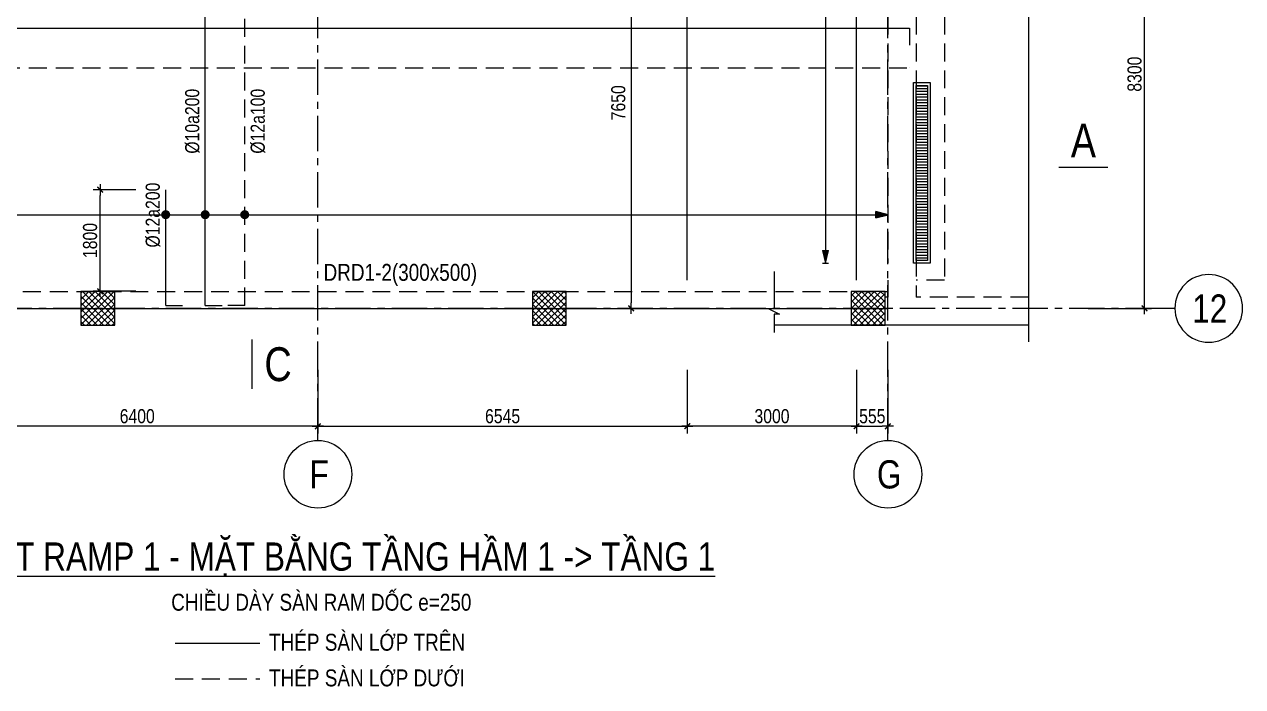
# Model space of a CAD drawing. Header units: millimetres. Extents: x 0 to 168200, y 0 to 59400.
# Drawn here: x 42865 to 64449, y 32109 to 43842 of the extents above; entities that cross this region are included whole.
import ezdxf
from ezdxf.enums import TextEntityAlignment as Align

# ---------------------------------------------------------------- set-up
doc = ezdxf.new("R2010")
doc.units = ezdxf.units.MM
doc.header["$LTSCALE"] = 100
doc.header["$PDSIZE"] = 5
for name, pattern in [('$0$CENTER', [2, 1.25, -0.25, 0.25, -0.25]), ('CENTER', [2, 1.25, -0.25, 0.25, -0.25]), ('HIDDEN', [9.525, 6.35, -3.175])]:
    doc.linetypes.add(name, pattern=pattern)
for name, color, linetype in [('$0$12PM. GRID', 8, '$0$CENTER'), ('01PM. TEXT A', 3, 'Continuous'), ('02PM. TEXT B', 4, 'Continuous'), ('03PM. TEXT C', 1, 'Continuous'), ('04PM. THIN', 7, 'Continuous'), ('05PM. FRAME', 4, 'Continuous'), ('06PM. HIDDEN', 4, 'HIDDEN'), ('07PM. WACO', 6, 'Continuous'), ('08PM. SSS X', 6, 'Continuous'), ('11PM. DIM', 2, 'Continuous'), ('12PM. GRID', 8, 'CENTER'), ('13PM. HATCH', 8, 'Continuous'), ('VLD1_LUOI TRUC TANGHAM$0$03PM. TEXT C', 1, 'Continuous'), ('VLD1_LUOI TRUC TANGHAM$0$05PM. FRAME', 4, 'Continuous'), ('VLD1_LUOI TRUC TANGHAM$0$11PM. DIM', 2, 'Continuous')]:
    doc.layers.add(name, color=color, linetype=linetype)
doc.styles.add('[PMDC2013]STYLE', font='arial.ttf', dxfattribs={"width": 0.8})
doc.styles.add('VLD1_LUOI TRUC TANGHAM$0$[PMDC2013]STYLE', font='arial.ttf', dxfattribs={"width": 0.8})
doc.dimstyles.new('1.100', dxfattribs={"dimtxt": 250, "dimasz": 100, "dimexe": 125, "dimexo": 0, "dimgap": 50, "dimtad": 1, "dimdec": 0, "dimrnd": 5, "dimzin": 0, "dimdsep": 46, "dimtxsty": '[PMDC2013]STYLE', "dimblk": 'TICK', "dimcen": 0, "dimdle": 300, "dimclrd": 2, "dimclre": 2, "dimclrt": 4, "dimadec": 0, "dimazin": 0, "dimtfac": 0.004, "dimtdec": 0, "dimtix": 1, "dimtmove": 2, "dimatfit": 3, "dimldrblk": 'TICK', "dimfxl": 1, "dimtvp": 0.8, "dimtolj": 1, "dimtzin": 0, "dimarcsym": 0})
pattern_1 = [(315, (-418756.49, -159299.8), (56.126601, 56.126601), []), (45, (-418756.49, -159299.8), (-56.126601, 56.126601), [])]

# ---------------------------------------------------------------- blocks, each defined once
blk = doc.blocks.new('*U18')
at = {"layer": 'VLD1_LUOI TRUC TANGHAM$0$05PM. FRAME'}
blk.add_circle((-850, 0), 600, dxfattribs=at)
at = {"layer": 'VLD1_LUOI TRUC TANGHAM$0$11PM. DIM', "color": 2, "linetype": 'ByBlock'}
blk.add_line((-250, 0), (0, 0), dxfattribs=at)
at = {"layer": 'VLD1_LUOI TRUC TANGHAM$0$03PM. TEXT C', "style": 'VLD1_LUOI TRUC TANGHAM$0$[PMDC2013]STYLE', "width": 0.8}
for tag, height, p in [('Y', 500, (-841, -253)), ('2', 500, (-552, -253)), ('1', 250, (-872, -253))]:
    blk.add_attdef(tag, text='', height=height, dxfattribs=at).set_placement(p, align=Align.CENTER)
blk = doc.blocks.new('*U16')
at = {"layer": '05PM. FRAME'}
blk.add_circle((0, -850), 600, dxfattribs=at)
at = {"layer": '11PM. DIM', "color": 2, "linetype": 'ByBlock'}
blk.add_line((0, -250), (0, 0), dxfattribs=at)
at = {"layer": '03PM. TEXT C', "style": '[PMDC2013]STYLE', "width": 0.8}
for tag, height, p in [('X', 500, (23, -1103)), ('2', 500, (198, -1103)), ('1', 250, (56, -1103))]:
    blk.add_attdef(tag, text='', height=height, dxfattribs=at).set_placement(p, align=Align.CENTER)
blk = doc.blocks.new('TICK')
at = {"color": 0, "linetype": 'ByBlock'}
blk.add_line((1, 0), (-1, 0), dxfattribs=at)
at = {"color": 7, "linetype": 'ByBlock', "const_width": 0.25}
blk.add_lwpolyline([(-0.5, -0.5), (0.5, 0.5)], dxfattribs=at)
blk = doc.blocks.new('*D32')
at = {"layer": '11PM. DIM', "color": 2, "lineweight": -2, "transparency": 16777216}
for p, q in [((48065, 37721), (48065, 36596)), ((54611, 37721), (54611, 36596)), ((48165, 36721), (54511, 36721))]:
    blk.add_line(p, q, dxfattribs=at)
at = {"layer": 'Defpoints', "color": 0, "transparency": 16777216}
for p in [(48065, 37721), (54611, 37721), (54611, 36721)]:
    blk.add_point(p, dxfattribs=at)
at = {"layer": '11PM. DIM', "color": 2, "lineweight": -2, "transparency": 16777216, "xscale": 100, "yscale": 100, "zscale": 100, "rotation": 180}
blk.add_blockref('TICK', (48065, 36721), dxfattribs=at)
at = {"layer": '11PM. DIM', "color": 2, "lineweight": -2, "transparency": 16777216, "xscale": 100, "yscale": 100, "zscale": 100}
blk.add_blockref('TICK', (54611, 36721), dxfattribs=at)
at = {"layer": '11PM. DIM', "color": 4, "transparency": 16777216, "insert": (51338, 36899), "char_height": 250, "attachment_point": 5, "style": '[PMDC2013]STYLE'}
blk.add_mtext('\\A1;6545', dxfattribs=at)
blk = doc.blocks.new('*D33')
at = {"layer": '11PM. DIM', "color": 2, "lineweight": -2, "transparency": 16777216}
for p, q in [((41665, 37721), (41665, 36596)), ((48065, 37721), (48065, 36596)), ((47965, 36721), (41765, 36721))]:
    blk.add_line(p, q, dxfattribs=at)
at = {"layer": 'Defpoints', "color": 0, "transparency": 16777216}
for p in [(41665, 37721), (48065, 37721), (41665, 36721)]:
    blk.add_point(p, dxfattribs=at)
at = {"layer": '11PM. DIM', "color": 2, "lineweight": -2, "transparency": 16777216, "xscale": 100, "yscale": 100, "zscale": 100, "rotation": 180}
blk.add_blockref('TICK', (41665, 36721), dxfattribs=at)
at = {"layer": '11PM. DIM', "color": 2, "lineweight": -2, "transparency": 16777216, "xscale": 100, "yscale": 100, "zscale": 100}
blk.add_blockref('TICK', (48065, 36721), dxfattribs=at)
at = {"layer": '11PM. DIM', "color": 4, "transparency": 16777216, "insert": (44865, 36899), "char_height": 250, "attachment_point": 5, "style": '[PMDC2013]STYLE'}
blk.add_mtext('\\A1;6400', dxfattribs=at)
blk = doc.blocks.new('*D31')
at = {"layer": '11PM. DIM', "color": 2, "lineweight": -2, "transparency": 16777216}
for p, q in [((61712, 47110), (62837, 47110)), ((62712, 38910), (62712, 47010)), ((61712, 38810), (62837, 38810))]:
    blk.add_line(p, q, dxfattribs=at)
at = {"layer": 'Defpoints', "color": 0, "transparency": 16777216}
for p in [(61712, 47110), (62712, 47110), (61712, 38810)]:
    blk.add_point(p, dxfattribs=at)
at = {"layer": '11PM. DIM', "color": 2, "lineweight": -2, "transparency": 16777216, "xscale": 100, "yscale": 100, "zscale": 100}
for p, rotation in [((62712, 47110), 90), ((62712, 38810), 270)]:
    blk.add_blockref('TICK', p, dxfattribs=dict(at, rotation=rotation))
at = {"layer": '11PM. DIM', "color": 4, "transparency": 16777216, "insert": (62535, 42960), "char_height": 250, "attachment_point": 5, "rotation": 90, "style": '[PMDC2013]STYLE'}
blk.add_mtext('\\A1;8300', dxfattribs=at)
blk = doc.blocks.new('DCN')
at = {"color": 1, "linetype": 'ByBlock'}
blk.add_line((0, 362), (0, -362), dxfattribs=at)
at = {"color": 0, "linetype": 'ByBlock', "style": '[PMDC2013]STYLE', "width": 0.8}
blk.add_attdef('A', (204, -250), '', height=500, dxfattribs=at)
blk = doc.blocks.new('*D39')
at = {"layer": '11PM. DIM', "color": 2, "lineweight": -2, "transparency": 16777216}
for p, q in [((54611, 37721), (54611, 36596)), ((57611, 37721), (57611, 36596)), ((57511, 36721), (54711, 36721))]:
    blk.add_line(p, q, dxfattribs=at)
at = {"layer": 'Defpoints', "color": 0, "transparency": 16777216}
for p in [(54611, 37721), (57611, 37721), (54611, 36721)]:
    blk.add_point(p, dxfattribs=at)
at = {"layer": '11PM. DIM', "color": 2, "lineweight": -2, "transparency": 16777216, "xscale": 100, "yscale": 100, "zscale": 100, "rotation": 180}
blk.add_blockref('TICK', (54611, 36721), dxfattribs=at)
at = {"layer": '11PM. DIM', "color": 2, "lineweight": -2, "transparency": 16777216, "xscale": 100, "yscale": 100, "zscale": 100}
blk.add_blockref('TICK', (57611, 36721), dxfattribs=at)
at = {"layer": '11PM. DIM', "color": 4, "transparency": 16777216, "insert": (56111, 36899), "char_height": 250, "attachment_point": 5, "style": '[PMDC2013]STYLE'}
blk.add_mtext('\\A1;3000', dxfattribs=at)
blk = doc.blocks.new('*D53')
at = {"layer": '11PM. DIM', "color": 2, "lineweight": -2, "transparency": 16777216}
for p, q in [((52617, 46460), (53742, 46460)), ((53617, 46360), (53617, 38911)), ((52815, 38811), (53742, 38811))]:
    blk.add_line(p, q, dxfattribs=at)
at = {"layer": 'Defpoints', "color": 0, "transparency": 16777216}
for p in [(52617, 46460), (52815, 38811), (53617, 38811)]:
    blk.add_point(p, dxfattribs=at)
at = {"layer": '11PM. DIM', "color": 2, "lineweight": -2, "transparency": 16777216, "xscale": 100, "yscale": 100, "zscale": 100}
for p, rotation in [((53617, 46460), 90), ((53617, 38811), 270)]:
    blk.add_blockref('TICK', p, dxfattribs=dict(at, rotation=rotation))
at = {"layer": '11PM. DIM', "color": 4, "transparency": 16777216, "insert": (53389, 42453), "char_height": 250, "attachment_point": 5, "rotation": 90, "style": '[PMDC2013]STYLE'}
blk.add_mtext('\\A1;7650', dxfattribs=at)
blk = doc.blocks.new('*U40')
at = {"layer": '13PM. HATCH'}
h = blk.add_hatch(dxfattribs=at)
h.set_pattern_fill('LINE10', color=256, scale=50, angle=90, style=0, pattern_type=2)
h.set_pattern_definition([(90, (0, 100), (-50, 3e-15), [])])
h.paths.add_polyline_path([(50, 50), (3150, 50), (3150, 250), (50, 250)])
for points in [[(0, 0), (3200, 0), (3200, 300), (0, 300)], [(50, 50), (3150, 50), (3150, 250), (50, 250)]]:
    blk.add_lwpolyline(points, close=True, dxfattribs=at)
blk = doc.blocks.new('*U82')
at = {"layer": '08PM. SSS X', "linetype": 'ByBlock', "ltscale": 0.5}
blk.add_line((-5830, 0), (17870, 0), dxfattribs=at)
at = {"layer": '08PM. SSS X', "linetype": 'ByBlock'}
blk.add_line((17870, 0), (17870, -300), dxfattribs=at)
at = {"layer": '02PM. TEXT B', "linetype": 'ByBlock', "style": '[PMDC2013]STYLE', "width": 0.8, "flags": 8}
blk.add_attdef('1', text='', height=250, dxfattribs=at).set_placement((514, 230), align=Align.MIDDLE_LEFT)
at = {"layer": 'Defpoints', "color": 9, "linetype": 'ByBlock', "style": '[PMDC2013]STYLE', "width": 0.8, "flags": 9}
for tag, p in [('2', (-6980, -1820)), ('3', (-6980, -2225)), ('4', (-6980, -2630)), ('5', (-6980, -3020))]:
    blk.add_attdef(tag, text='', height=250, dxfattribs=at).set_placement(p, align=Align.MIDDLE_CENTER)
blk = doc.blocks.new('*U83')
at = {"layer": '08PM. SSS X', "linetype": 'ByBlock', "ltscale": 0.5}
blk.add_line((-5830, 0), (17870, 0), dxfattribs=at)
at = {"layer": '08PM. SSS X', "linetype": 'ByBlock'}
blk.add_line((17870, 0), (17870, 0), dxfattribs=at)
at = {"layer": '02PM. TEXT B', "linetype": 'ByBlock', "style": '[PMDC2013]STYLE', "width": 0.8, "flags": 8}
blk.add_attdef('1', text='', height=250, dxfattribs=at).set_placement((514, -230), align=Align.MIDDLE_LEFT)
at = {"layer": 'Defpoints', "color": 9, "linetype": 'ByBlock', "style": '[PMDC2013]STYLE', "width": 0.8, "flags": 9}
for tag, p in [('2', (-6980, -1820)), ('3', (-6980, -2225)), ('4', (-6980, -2630)), ('5', (-6980, -3020))]:
    blk.add_attdef(tag, text='', height=250, dxfattribs=at).set_placement(p, align=Align.MIDDLE_CENTER)
blk = doc.blocks.new('*U93')
at = {"layer": '12PM. GRID', "linetype": 'Continuous'}
h = blk.add_hatch(color=256, dxfattribs=at)
h.dxf.hatch_style = 1
h.paths.add_polyline_path([(-55, 8320), (55, 8320), (0, 8540)])
h = blk.add_hatch(color=256, dxfattribs=at)
h.dxf.hatch_style = 1
h.paths.add_polyline_path([(0, -4860), (55, -4640), (-55, -4640)])
at = {"layer": '08PM. SSS X', "linetype": 'ByBlock', "ltscale": 0.5}
blk.add_line((-880, 0), (1470, 0), dxfattribs=at)
at = {"layer": '08PM. SSS X', "linetype": 'ByBlock'}
for p, q in [((-880, 0), (-880, 0)), ((1470, 0), (1470, -300))]:
    blk.add_line(p, q, dxfattribs=at)
at = {"layer": '12PM. GRID', "linetype": 'Continuous'}
for p, q in [((-55, 8540), (55, 8540)), ((-55, 8320), (0, 8540)), ((0, 8540), (55, 8320)), ((-55, 8320), (55, 8320)), ((0, 8320), (0, -4640)), ((-55, -4640), (55, -4640)), ((-55, -4640), (0, -4860)), ((0, -4860), (55, -4640)), ((-55, -4860), (55, -4860))]:
    blk.add_line(p, q, dxfattribs=at)
at = {"layer": '12PM. GRID', "linetype": 'Continuous', "const_width": 80, "flags": 128}
blk.add_lwpolyline([(-40, 0, 1), (40, 0, 1)], format="xyb", close=True, dxfattribs=at)
at = {"layer": '02PM. TEXT B', "linetype": 'ByBlock', "style": '[PMDC2013]STYLE', "width": 0.8, "flags": 8}
blk.add_attdef('1', text='', height=250, dxfattribs=at).set_placement((-610, 230), align=Align.MIDDLE_LEFT)
at = {"layer": 'Defpoints', "color": 9, "linetype": 'ByBlock', "style": '[PMDC2013]STYLE', "width": 0.8, "flags": 9}
for tag, p in [('2', (-5930, -1820)), ('3', (-5930, -2225)), ('4', (-5930, -2630)), ('5', (-5930, -3020))]:
    blk.add_attdef(tag, text='', height=250, dxfattribs=at).set_placement(p, align=Align.MIDDLE_CENTER)
blk = doc.blocks.new('*U97')
at = {"layer": '12PM. GRID', "linetype": 'Continuous'}
h = blk.add_hatch(color=256, dxfattribs=at)
h.dxf.hatch_style = 1
h.paths.add_polyline_path([(0, -12100), (55, -11880), (-55, -11880)])
at = {"layer": '08PM. SSS X', "linetype": 'ByBlock', "ltscale": 0.5}
blk.add_line((-1610, 0), (12790, 0), dxfattribs=at)
at = {"layer": '08PM. SSS X', "linetype": 'ByBlock'}
blk.add_line((-1610, 0), (-1610, -300), dxfattribs=at)
at = {"layer": '12PM. GRID', "linetype": 'Continuous'}
for p, q in [((0, 11050), (0, -11880)), ((-55, -11880), (55, -11880)), ((-55, -11880), (0, -12100)), ((0, -12100), (55, -11880)), ((-55, -12100), (55, -12100))]:
    blk.add_line(p, q, dxfattribs=at)
at = {"layer": '12PM. GRID', "linetype": 'Continuous', "const_width": 80, "flags": 128}
blk.add_lwpolyline([(-40, 0, 1), (40, 0, 1)], format="xyb", close=True, dxfattribs=at)
at = {"layer": '02PM. TEXT B', "linetype": 'ByBlock', "style": '[PMDC2013]STYLE', "width": 0.8, "flags": 8}
blk.add_attdef('1', text='', height=250, dxfattribs=at).set_placement((1081, 230), align=Align.MIDDLE_LEFT)
at = {"layer": 'Defpoints', "color": 9, "linetype": 'ByBlock', "style": '[PMDC2013]STYLE', "width": 0.8, "flags": 9}
for tag, p in [('2', (-4160, -1000)), ('3', (-4160, -1405)), ('4', (-4160, -1810)), ('5', (-4160, -2200))]:
    blk.add_attdef(tag, text='', height=250, dxfattribs=at).set_placement(p, align=Align.MIDDLE_CENTER)
blk = doc.blocks.new('*U98')
at = {"layer": '12PM. GRID', "linetype": 'Continuous'}
h = blk.add_hatch(color=256, dxfattribs=at)
h.dxf.hatch_style = 1
h.paths.add_polyline_path([(0, -11400), (55, -11180), (-55, -11180)])
at = {"layer": '08PM. SSS X', "linetype": 'ByBlock'}
blk.add_line((-1610, 0), (-1610, 300), dxfattribs=at)
at = {"layer": '08PM. SSS X', "linetype": 'ByBlock', "ltscale": 0.5}
blk.add_line((-1610, 0), (12790, 0), dxfattribs=at)
at = {"layer": '12PM. GRID', "linetype": 'Continuous'}
for p, q in [((0, 11750), (0, -11180)), ((-55, -11180), (55, -11180)), ((-55, -11180), (0, -11400)), ((0, -11400), (55, -11180)), ((-55, -11400), (55, -11400))]:
    blk.add_line(p, q, dxfattribs=at)
at = {"layer": '12PM. GRID', "linetype": 'Continuous', "const_width": 80, "flags": 128}
blk.add_lwpolyline([(-40, 0, -1), (40, 0, -1)], format="xyb", close=True, dxfattribs=at)
at = {"layer": '02PM. TEXT B', "linetype": 'ByBlock', "style": '[PMDC2013]STYLE', "width": 0.8, "flags": 8}
blk.add_attdef('1', text='', height=250, dxfattribs=at).set_placement((1081, -230), align=Align.MIDDLE_LEFT)
at = {"layer": 'Defpoints', "color": 9, "linetype": 'ByBlock', "style": '[PMDC2013]STYLE', "width": 0.8, "flags": 9}
for tag, p in [('2', (-4160, -1000)), ('3', (-4160, -1405)), ('4', (-4160, -1810)), ('5', (-4160, -2200))]:
    blk.add_attdef(tag, text='', height=250, dxfattribs=at).set_placement(p, align=Align.MIDDLE_CENTER)
blk = doc.blocks.new('*U99')
at = {"layer": '12PM. GRID', "linetype": 'Continuous'}
h = blk.add_hatch(color=256, dxfattribs=at)
h.dxf.hatch_style = 1
h.paths.add_polyline_path([(0, -12800), (55, -12580), (-55, -12580)])
at = {"layer": '08PM. SSS X', "linetype": 'ByBlock', "ltscale": 0.5}
blk.add_line((-1610, 0), (440, 0), dxfattribs=at)
at = {"layer": '08PM. SSS X', "linetype": 'ByBlock'}
for p, q in [((-1610, 0), (-1610, -300)), ((440, 0), (440, 0))]:
    blk.add_line(p, q, dxfattribs=at)
at = {"layer": '12PM. GRID', "linetype": 'Continuous'}
for p, q in [((0, 10350), (0, -12580)), ((-55, -12580), (55, -12580)), ((-55, -12580), (0, -12800)), ((0, -12800), (55, -12580)), ((-55, -12800), (55, -12800))]:
    blk.add_line(p, q, dxfattribs=at)
at = {"layer": '12PM. GRID', "linetype": 'Continuous', "const_width": 80, "flags": 128}
blk.add_lwpolyline([(-40, 0, 1), (40, 0, 1)], format="xyb", close=True, dxfattribs=at)
at = {"layer": '02PM. TEXT B', "linetype": 'ByBlock', "style": '[PMDC2013]STYLE', "width": 0.8, "flags": 8}
blk.add_attdef('1', text='', height=250, dxfattribs=at).set_placement((-582, 230), align=Align.MIDDLE_LEFT)
at = {"layer": 'Defpoints', "color": 9, "linetype": 'ByBlock', "style": '[PMDC2013]STYLE', "width": 0.8, "flags": 9}
for tag, p in [('2', (-4160, -1000)), ('3', (-4160, -1405)), ('4', (-4160, -1810)), ('5', (-4160, -2200))]:
    blk.add_attdef(tag, text='', height=250, dxfattribs=at).set_placement(p, align=Align.MIDDLE_CENTER)
blk = doc.blocks.new('*D96')
at = {"layer": '11PM. DIM', "color": 2, "lineweight": -2, "transparency": 16777216}
for p, q in [((44840, 40913), (44082, 40913)), ((44207, 39213), (44207, 40813)), ((44840, 39113), (44082, 39113))]:
    blk.add_line(p, q, dxfattribs=at)
at = {"layer": 'Defpoints', "color": 0, "transparency": 16777216}
for p in [(44207, 40913), (44840, 40913), (44840, 39113)]:
    blk.add_point(p, dxfattribs=at)
at = {"layer": '11PM. DIM', "color": 2, "lineweight": -2, "transparency": 16777216, "xscale": 100, "yscale": 100, "zscale": 100}
for p, rotation in [((44207, 40913), 90), ((44207, 39113), 270)]:
    blk.add_blockref('TICK', p, dxfattribs=dict(at, rotation=rotation))
at = {"layer": '11PM. DIM', "color": 4, "transparency": 16777216, "insert": (44030, 40013), "char_height": 250, "attachment_point": 5, "rotation": 90, "style": '[PMDC2013]STYLE'}
blk.add_mtext('\\A1;1800', dxfattribs=at)
blk = doc.blocks.new('*D144')
at = {"layer": '11PM. DIM', "color": 2, "lineweight": -2, "transparency": 16777216}
for p, q in [((57611, 37721), (57611, 36596)), ((58165, 37721), (58165, 36596)), ((57711, 36721), (58065, 36721))]:
    blk.add_line(p, q, dxfattribs=at)
at = {"layer": 'Defpoints', "color": 0, "transparency": 16777216}
for p in [(57611, 37721), (58165, 37721), (58165, 36721)]:
    blk.add_point(p, dxfattribs=at)
at = {"layer": '11PM. DIM', "color": 2, "lineweight": -2, "transparency": 16777216, "xscale": 100, "yscale": 100, "zscale": 100, "rotation": 180}
blk.add_blockref('TICK', (57611, 36721), dxfattribs=at)
at = {"layer": '11PM. DIM', "color": 2, "lineweight": -2, "transparency": 16777216, "xscale": 100, "yscale": 100, "zscale": 100}
blk.add_blockref('TICK', (58165, 36721), dxfattribs=at)
at = {"layer": '11PM. DIM', "color": 4, "transparency": 16777216, "insert": (57888, 36898), "char_height": 250, "attachment_point": 5, "style": '[PMDC2013]STYLE'}
blk.add_mtext('\\A1;555', dxfattribs=at)

msp = doc.modelspace()

# ---------------------------------------------------------------- hatches: boundary and pattern name
at = {"layer": '13PM. HATCH'}
h = msp.add_hatch(dxfattribs=at)
h.set_pattern_fill('ANSI37', color=256, scale=25, angle=-90, style=0)
h.set_pattern_definition(pattern_1)
h.paths.add_polyline_path([(43865.4, 38510.5), (43865.4, 39110.5), (44465.4, 39110.5), (44465.4, 38510.5)])
h = msp.add_hatch(dxfattribs=at)
h.set_pattern_fill('ANSI37', color=256, scale=25, angle=-90, style=0)
h.set_pattern_definition(pattern_1)
h.paths.add_polyline_path([(51865.4, 38510.5), (51865.4, 39110.5), (52465.4, 39110.5), (52465.4, 38510.5)])
h = msp.add_hatch(dxfattribs=at)
h.set_pattern_fill('ANSI37', color=256, scale=25, angle=-90, style=0)
h.set_pattern_definition(pattern_1)
h.paths.add_polyline_path([(57515.4, 39110.5), (57515.4, 38510.5), (58115.4, 38510.5), (58115.4, 39110.5)])

# ---------------------------------------------------------------- linework, layer by layer
at = {"layer": '$0$12PM. GRID', "linetype": '$0$CENTER', "ltscale": 5}
for p, q in [((48065.4, 36596), (48065.4, 55114.3)), ((58165.4, 36596), (58165.4, 55114.3)), ((62999.3, 38810.5), (33315.6, 38810.5))]:
    msp.add_line(p, q, dxfattribs=at)
at = {"layer": '04PM. THIN', "flags": 128}
for points in [[(60653, 54666.7), (60653, 45217.4), (60840.5, 45217.4), (60465.5, 45029.9), (60653, 45029.9), (60653, 38215.6)], [(56150.2, 39462.3), (56150.2, 38802.2), (56056.4, 38802.2), (56243.9, 38708.4), (56150.2, 38708.4), (56150.2, 38384)]]:
    msp.add_lwpolyline(points, dxfattribs=at)
at = {"layer": '05PM. FRAME', "ltscale": 0.5}
for p, q in [((34798.5, 38810.3), (58165.4, 38811)), ((60653, 38510.5), (56150.2, 38510.5))]:
    msp.add_line(p, q, dxfattribs=at)
for points in [[(54610.8, 39309.9), (54610.8, 53310.6)], [(57610.8, 39309.9), (57610.8, 53310.6)]]:
    msp.add_lwpolyline(points, dxfattribs=at)
at = {"layer": '06PM. HIDDEN', "ltscale": 0.5}
for p, q in [((58165.4, 46360.5), (58165.4, 39610.5)), ((58665.4, 46360.5), (58665.4, 39010.5)), ((58165.4, 39310.5), (58165.4, 39010.5)), ((36171.5, 39110.2), (58165.4, 39111)), ((58165.4, 39010.5), (58115.4, 39010.5)), ((60653, 39010.5), (58665.4, 39010.5))]:
    msp.add_line(p, q, dxfattribs=at)
msp.add_lwpolyline([(59165.4, 46360.5), (59165.4, 39310.5), (58665.4, 39310.5)], dxfattribs=at)
at = {"layer": '07PM. WACO'}
msp.add_line((45535.6, 32876), (47039.7, 32876), dxfattribs=at)
at = {"layer": '07PM. WACO', "linetype": 'HIDDEN', "ltscale": 0.5}
msp.add_line((45535.6, 32244.1), (47039.7, 32244.1), dxfattribs=at)
at = {"layer": '07PM. WACO'}
for points in [[(44465.4, 38510.5), (44465.4, 39110.5), (43865.4, 39110.5), (43865.4, 38510.5)], [(52465.4, 38510.5), (52465.4, 39110.5), (51865.4, 39110.5), (51865.4, 38510.5)], [(57515.4, 39110.5), (57515.4, 38510.5), (58115.4, 38510.5), (58115.4, 39110.5)]]:
    msp.add_lwpolyline(points, close=True, dxfattribs=at)

# ---------------------------------------------------------------- block references
ref = msp.add_blockref('*U97', (46069.1, 40470.5), dxfattribs=dict(rotation=90))
ref.add_attrib('1', '%%c10a200', dxfattribs={"layer": '02PM. TEXT B', "linetype": 'ByBlock', "height": 250, "rotation": 90, "style": '[PMDC2013]STYLE', "width": 0.8}).set_placement((45839.1, 41551.3), align=Align.MIDDLE_LEFT)
at = {"linetype": 'HIDDEN'}
ref = msp.add_blockref('*U98', (46769.1, 40470.5), dxfattribs=dict(at, rotation=90))
ref.add_attrib('1', '%%c12a100', dxfattribs={"layer": '02PM. TEXT B', "linetype": 'ByBlock', "height": 250, "rotation": 90, "style": '[PMDC2013]STYLE', "width": 0.8}).set_placement((46999.1, 41551.3), align=Align.MIDDLE_LEFT)
msp.add_blockref('*U82', (40678, 43774.1))
msp.add_blockref('*U83', (40678, 43074.1), dxfattribs=at)
ref = msp.add_blockref('*U93', (57059.2, 44474.1))
ref.add_attrib('1', '%%c12a200', dxfattribs={"layer": '02PM. TEXT B', "linetype": 'ByBlock', "height": 250, "style": '[PMDC2013]STYLE', "width": 0.8}).set_placement((56449.5, 44704.1), align=Align.MIDDLE_LEFT)
at = {"xscale": -1, "rotation": 90}
msp.add_blockref('*U40', (58915.4, 42810.5), dxfattribs=at)
ref = msp.add_blockref('*U99', (45369.1, 40470.5), dxfattribs=dict(rotation=90))
ref.add_attrib('1', '%%c12a200', dxfattribs={"layer": '02PM. TEXT B', "linetype": 'ByBlock', "height": 250, "rotation": 90, "style": '[PMDC2013]STYLE', "width": 0.8}).set_placement((45139.1, 39888.2), align=Align.MIDDLE_LEFT)
ref = msp.add_blockref('*U18', (62999.3, 38810.5), dxfattribs=dict(xscale=-1))
ref.add_attrib('Y', '12', dxfattribs={"layer": 'VLD1_LUOI TRUC TANGHAM$0$03PM. TEXT C', "height": 500, "style": 'VLD1_LUOI TRUC TANGHAM$0$[PMDC2013]STYLE', "width": 0.8}).set_placement((63865.9, 38557.1), align=Align.CENTER)
at = {"layer": '03PM. TEXT C'}
ref = msp.add_blockref('DCN', (61628.5, 41310.5), dxfattribs=dict(at, xscale=1.199999999720603, yscale=1.199999999720603, zscale=1.199999999720603, rotation=90))
ref.add_attrib('A', 'A', dxfattribs={"layer": '0', "color": 0, "linetype": 'ByBlock', "height": 600, "style": '[PMDC2013]STYLE', "width": 0.8}).set_placement((61628.5, 41783.7), align=Align.MIDDLE)
ref = msp.add_blockref('DCN', (46903.9, 37821.7), dxfattribs=dict(at, xscale=1.199999999720603, yscale=1.199999999720603, zscale=1.199999999720603, rotation=180))
ref.add_attrib('A', 'C', dxfattribs={"layer": '0', "color": 0, "linetype": 'ByBlock', "height": 600, "style": '[PMDC2013]STYLE', "width": 0.8}).set_placement((47360.2, 37821.7), align=Align.MIDDLE)
at = {"layer": '11PM. DIM'}
ref = msp.add_blockref('*U16', (48065.4, 36721), dxfattribs=at)
ref.add_attrib('X', 'F', dxfattribs={"layer": '03PM. TEXT C', "height": 500, "style": '[PMDC2013]STYLE', "width": 0.8}).set_placement((48088, 35619.6), align=Align.CENTER)
ref = msp.add_blockref('*U16', (58165.4, 36721), dxfattribs=at)
ref.add_attrib('X', 'G', dxfattribs={"layer": '03PM. TEXT C', "height": 500, "style": '[PMDC2013]STYLE', "width": 0.8}).set_placement((58188, 35619.6), align=Align.CENTER)

# ---------------------------------------------------------------- texts
at = {"layer": '01PM. TEXT A', "ltscale": 500, "style": '[PMDC2013]STYLE', "width": 0.8}
for s, p in [('DRD1-2(300x500)', (48165.9, 39298.5)), ('CHIỀU DÀY SÀN RAM DỐC e=250', (45466.4, 33454.2)), ('THÉP SÀN LỚP TRÊN', (47200.4, 32744.9)), ('THÉP SÀN LỚP DƯỚI', (47200.4, 32112.9))]:
    msp.add_text(s, height=300, dxfattribs=at).set_placement(p)
at = {"layer": '03PM. TEXT C', "style": '[PMDC2013]STYLE', "width": 0.8}
msp.add_text('%%UCHI TIẾT RAMP 1 - MẶT BẰNG TẦNG HẦM 1 -> TẦNG 1', height=500, dxfattribs=at).set_placement((47910.2, 34163.4), align=Align.CENTER)

# ---------------------------------------------------------------- dimensions: what is measured, and where the dimension line sits
at = {"layer": '11PM. DIM'}
for base, p1, p2, angle, picture, middle in [((62712.4, 47110.5), (61712.4, 38810.5), (61712.4, 47110.5), 270, '*D31', (62534.7, 42960.5)), ((44207.5, 40913), (44839.7, 39113), (44839.7, 40913), 270, '*D96', (44029.8, 40013)), ((54610.8, 36721), (48065.4, 37721), (54610.8, 37721), 180, '*D32', (51338.1, 36898.7)), ((58165.4, 36721), (57610.8, 37721), (58165.4, 37721), 180, '*D144', (57888.1, 36898.1))]:
    dim = msp.add_linear_dim(base=base, p1=p1, p2=p2, angle=angle, dimstyle='1.100', dxfattribs=at)
    dim.commit()
    dim.dimension.update_dxf_attribs({"geometry": picture, "text_midpoint": middle})
dim = msp.add_linear_dim(base=(53616.7, 38810.8), p1=(52616.7, 46460.4), p2=(52814.7, 38810.8), angle=90, dimstyle='1.100', dxfattribs=at)
dim.commit()
dim.dimension.update_dxf_attribs({"geometry": '*D53', "text_midpoint": (53389.1, 42453.2), "dimtype": 160})
for base, p1, p2, picture, middle in [((41665.4, 36721), (48065.4, 37721), (41665.4, 37721), '*D33', (44865.4, 36898.7)), ((54610.8, 36721), (57610.8, 37721), (54610.8, 37721), '*D39', (56110.8, 36898.7))]:
    dim = msp.add_linear_dim(base=base, p1=p1, p2=p2, dimstyle='1.100', dxfattribs=at)
    dim.commit()
    dim.dimension.update_dxf_attribs({"geometry": picture, "text_midpoint": middle})

doc.saveas('drawing.dxf')
